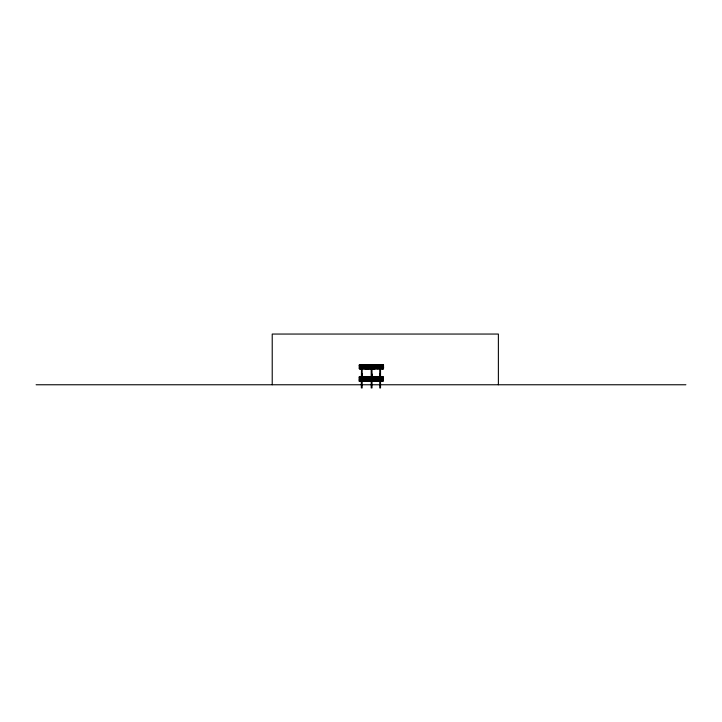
<?xml version="1.0" encoding="UTF-8"?>
<svg xmlns="http://www.w3.org/2000/svg" width="722" height="722" viewBox="0 0 722 722"><rect width="100%" height="100%" fill="white"/><g stroke="black" fill="none" stroke-linecap="round" stroke-linejoin="round"><path stroke-width="1.08" d="M380.386 368.301L380.53 366.74M371.442 368.265L370.837 368.328M359.511 365.937L359.628 367.543M359.511 365.54L360.007 367.543M359.511 366.343L359.818 367.949M359.511 367.543L359.628 368.346L360.088 365.54M359.511 367.146L359.818 368.752L360.233 367.913L360.305 368.707L360.422 367.913L360.495 368.707L361.054 368.157M360.278 368.157L360.116 368.707L359.845 365.531L359.339 368.707L359.89 366.568M359.511 367.949L359.628 368.752L359.89 367.543M359.89 365.549L360.395 368.752L360.043 367.787M360.007 367.146L360.088 366.343M360.007 367.949L360.088 367.146M360.206 366.74L360.468 365.54M360.088 367.949L360.007 368.752L359.845 368.193M360.233 367.787L360.468 365.937M360.206 368.346L359.962 364.736L383.499 364.736L383.427 366.966M360.666 365.54L360.594 366.343L360.161 364.736M360.468 367.543L360.206 368.752L359.655 366.984L359.267 368.328M360.594 367.146L360.856 365.54M360.856 366.343L360.594 367.949L360.043 366.18M360.856 367.146L360.594 368.752L360.233 367.39M360.973 366.74L361.244 365.54M360.856 367.949L360.783 368.752L360.621 368.193M360.973 367.543L361.244 365.937M360.973 368.346L361.244 366.74M361.433 365.54L361.361 366.343L360.928 364.736M361.244 367.543L360.973 368.752L360.422 366.984M361.361 367.146L361.632 365.54M361.307 368.012L361.632 366.343M361.749 365.937L361.704 364.736M361.632 367.146L361.361 368.752L360.621 366.586M361.749 366.74L362.011 365.54M361.632 367.949L361.551 368.752L360.81 366.18M362.011 365.937L361.749 367.543L361.388 366.586M361.785 368.31L362.011 366.74M362.137 366.343L362.209 365.54M362.011 367.543L361.749 368.752L360.81 367.787M362.137 367.146L362.399 365.54M362.137 367.949L361.893 364.736M362.588 365.54L362.282 364.736M362.399 367.146L362.137 368.752L361.776 367.787M362.516 366.74L362.787 365.54M362.787 365.937L362.516 367.543L361.704 365.133M362.516 368.346L362.787 366.74M362.904 366.343L362.976 365.54M362.787 367.543L362.516 368.752L362.354 368.193M362.904 367.146L363.175 365.54M362.787 368.364L362.164 366.984M362.904 367.949L362.67 364.736M363.365 365.54L363.049 364.736M363.175 367.146L362.904 368.752L362.543 367.787M363.292 366.74L363.554 365.54M363.554 365.937L363.292 367.543L362.742 365.783M363.292 368.346L363.554 366.74M363.68 366.343L363.753 365.54M363.554 367.543L363.292 368.752L363.121 368.193M363.68 367.146L363.942 365.54M363.554 368.364L362.931 366.984M363.68 367.949L363.437 364.736M363.942 367.146L363.68 368.752L363.319 367.787M364.059 366.74L364.33 365.54M363.942 367.949L363.87 368.752L363.121 366.586M364.059 367.543L364.33 365.937M364.059 368.346L364.33 366.74M364.52 365.54L364.448 367.949M364.33 367.543L364.059 368.752L363.319 366.18M364.664 366.18L364.718 365.54M364.33 368.364L364.087 368.193M364.908 365.54L365.224 368.752L365.296 367.949M364.908 365.937L364.448 368.752L363.509 365.783M364.718 367.949L364.637 368.752L364.285 367.787M364.836 367.543L364.908 366.74M365.025 366.343L365.097 365.54M364.836 368.346L364.908 367.543M365.025 367.146L365.296 365.54M364.908 368.364L364.475 367.39M365.052 368.193L365.296 366.343M365.296 367.146L365.025 368.752L364.863 368.193M365.675 365.54L365.413 366.74L364.98 364.736M365.413 367.543L365.675 365.937M365.675 366.74L365.413 368.346L364.863 366.586M365.801 366.343L365.873 365.54M365.675 367.543L365.413 368.752L365.052 367.787M365.801 367.146L366.063 365.54M365.675 368.364L365.251 367.39M365.801 367.949L366.063 366.343M366.063 367.146L365.801 368.752L365.63 368.193M366.18 366.74L366.451 365.54M366.063 367.949L365.991 368.752L365.44 366.984M366.18 367.543L366.451 365.937M366.18 368.346L366.018 365.783M366.641 365.54L366.568 366.343L366.135 364.736M366.451 367.543L366.18 368.752L365.828 367.787M366.568 367.146L366.839 365.54M366.018 367.39L366.379 368.752L365.63 366.586M366.839 366.343L366.568 367.949L365.756 364.736M366.839 367.146L366.568 368.752L365.828 366.18M366.957 366.74L367.218 365.54M366.839 367.949L366.767 368.752L366.595 368.193M366.957 367.543L367.218 365.937M366.957 368.346L367.218 366.74M367.417 365.54L367.345 366.343L366.911 364.736L359.385 364.736L359.303 365.666M367.218 367.543L366.957 368.752L366.406 366.984M367.345 367.146L367.606 365.54M367.444 368.31L367.146 368.752L366.794 367.787M367.606 366.343L367.345 367.949L366.794 366.18M367.606 367.146L367.345 368.752L366.984 367.39M367.724 366.74L367.994 365.54M367.606 367.949L367.534 368.752L367.372 368.193M367.724 367.543L367.994 365.937M367.724 368.346L367.994 366.74M368.184 365.54L368.112 366.343L367.678 364.736M367.994 367.543L367.724 368.752L367.173 366.984M368.112 367.146L368.382 365.54M368.112 367.949L368.382 366.343M368.382 367.146L368.112 368.752L367.751 367.39M368.5 366.74L368.762 365.54M368.382 367.949L368.301 368.752L368.139 368.193M368.762 365.937L368.5 367.543L368.139 366.586M368.5 368.346L368.762 366.74M368.888 366.343L368.96 365.54M368.762 367.543L368.5 368.752L367.949 366.984M368.888 367.146L369.15 365.54M368.762 368.364L367.751 365.783M368.888 367.949L368.644 364.736M369.339 365.54L369.032 364.736M369.15 367.146L368.888 368.752L368.527 367.787M369.267 366.74L369.339 365.937M369.339 366.74L369.267 367.543L368.455 364.736M369.493 366.586L369.538 365.54M369.267 368.346L369.727 365.54M369.538 367.543L369.267 368.752L369.104 368.193M369.727 366.343L369.655 368.752L369.294 367.787M369.538 368.364L368.915 366.984M369.844 366.74L370.115 365.54M369.872 367.787L370.115 365.937M369.493 368.328L370.115 366.74M370.233 366.343L370.305 365.54M370.115 367.543L369.844 368.752L369.493 367.39M370.503 365.54L370.233 367.146L369.61 364.736M370.115 368.364L369.872 368.193M370.233 367.949L370.503 366.343M370.503 367.146L370.233 368.752L369.682 366.984M370.621 366.74L370.882 365.54M370.503 367.949L370.431 368.752L370.07 367.787M370.621 367.543L370.576 364.736M370.882 366.74L370.621 368.346L370.26 367.39M371.009 366.343L370.964 364.736M370.882 367.543L370.621 368.752L369.872 366.586M371.009 367.146L371.27 365.54M370.882 368.364L370.07 366.18M371.009 367.949L371.27 366.343M371.27 367.146L371.009 368.752L370.837 368.193M371.659 365.54L371.388 366.74L371.036 365.783M371.288 367.958L371.198 368.752L370.26 365.783M371.388 367.543L371.659 365.937M371.496 368.707L371.659 366.74M371.776 366.343L371.848 365.54M371.659 367.543L371.388 368.752L371.036 367.787M371.776 367.146L372.047 365.54M371.622 368.31L371.225 367.39M371.776 367.949L372.047 366.343M372.047 367.146L371.776 368.752L371.613 368.193M372.426 365.54L372.164 366.74L371.731 364.736L366.911 364.736M372.047 367.949L371.974 368.752L371.415 366.984M372.164 367.543L372.426 365.937M372.426 366.74L372.164 368.346L371.613 366.586M372.552 366.343L372.624 365.54M372.426 367.543L372.164 368.752L371.803 367.787M372.552 367.146L372.814 365.54M372.426 368.364L372.001 367.39M372.552 367.949L372.814 366.343M372.814 367.146L372.552 368.752L372.381 368.193M373.202 365.54L372.931 366.74L372.507 364.736M372.814 367.949L372.742 368.752L372.191 366.984M372.931 367.543L373.202 365.937M373.202 366.74L373.012 368.157M373.319 366.343L373.391 365.54M373.202 367.543L372.931 368.752L372.579 367.787M373.319 367.146L373.59 365.54M372.769 367.39L373.13 368.752L372.381 366.586M373.59 366.343L373.319 367.949L372.958 366.984M373.59 367.146L373.319 368.752L372.579 366.18M373.707 366.74L373.969 365.54M373.59 367.949L373.518 368.752L373.346 368.193M373.707 367.543L373.969 365.937M373.707 368.346L373.969 366.74M374.167 365.54L374.095 366.343L373.662 364.736M373.969 367.543L373.707 368.752L372.769 365.783M374.095 367.146L374.167 366.343M374.357 365.54L374.862 367.949M374.195 368.31L373.897 368.752L373.545 367.787M374.167 367.146L374.095 367.949L373.545 366.18M374.312 366.984L374.556 365.54M374.556 365.937L374.095 368.752L373.734 367.39M374.357 367.949L374.285 368.752L374.122 368.193M374.474 367.543L374.556 366.74M374.673 366.343L374.745 365.54M374.474 368.346L374.556 367.543M374.673 367.146L374.935 365.54M374.556 368.364L373.924 366.984M374.7 368.193L374.935 366.343M375.133 365.54L374.817 364.736M374.935 367.146L374.673 368.752L374.312 367.787M375.052 366.74L375.323 365.54M374.935 367.949L374.862 368.752L374.501 367.39M375.323 365.937L375.052 367.543L374.501 365.783M375.323 366.74L374.962 368.707L374.7 367.913L374.583 368.707L374.501 367.913L374.195 368.707L373.924 367.913L373.806 368.707L373.734 367.913L373.418 368.707L373.039 368.31M375.44 366.343L375.512 365.54M375.323 367.543L375.052 368.752L374.889 368.193M375.44 367.146L375.711 365.54M375.323 368.364L374.7 366.984M375.44 367.949L375.711 366.343M375.711 367.146L375.44 368.752L375.088 367.787M375.828 366.74L376.09 365.54M375.711 367.949L375.639 368.752L374.889 366.586M375.828 367.543L376.09 365.937M375.828 368.346L376.09 366.74M376.216 366.343L376.288 365.54M376.09 367.543L375.828 368.752L375.088 366.18M376.478 365.54L376.216 367.146L375.593 364.736M376.09 368.364L375.855 368.193M376.216 367.949L376.478 366.343M376.478 367.146L376.216 368.752L375.666 366.984M376.595 366.74L376.866 365.54M376.478 367.949L376.406 368.752L376.045 367.787M376.595 367.543L376.866 365.937M376.595 368.346L376.866 366.74M376.983 366.343L377.055 365.54M376.866 367.543L376.595 368.752L376.243 367.39M377.254 365.54L376.983 367.146L376.361 364.736M376.866 368.364L376.622 368.193M376.983 367.949L377.254 366.343M377.254 367.146L376.983 368.752L376.433 366.984M377.371 366.74L377.633 365.54M377.254 367.949L377.182 368.752L376.821 367.787M377.371 367.543L377.326 364.736M377.371 368.346L377.633 366.74M377.759 366.343L377.832 365.54M377.633 367.543L377.371 368.752L377.01 367.39M377.759 367.146L378.021 365.54M377.759 367.949L378.021 366.343M378.021 367.146L377.759 368.752L377.209 366.984M378.409 365.54L378.138 366.74L377.786 365.783M378.021 367.949L377.949 368.752L377.01 365.783M378.138 367.543L378.409 365.937M378.409 366.74L378.138 368.346L377.137 364.736M378.527 366.343L378.599 365.54M378.409 367.543L378.138 368.752L377.786 367.787M378.527 367.146L378.797 365.54M378.409 368.364L377.976 367.39M378.527 367.949L378.797 366.343M378.987 365.54L378.915 367.543M378.797 367.146L378.527 368.752L378.364 368.193M378.797 367.949L378.725 368.752L378.166 366.984M379.176 365.54L379.682 368.752L379.33 367.787M379.375 365.54L378.915 368.346L378.364 366.586M379.176 367.543L378.915 368.752L378.554 367.787M379.303 367.146L379.375 366.343M379.303 367.949L379.375 367.146M379.492 366.74L379.763 365.54M379.375 367.949L379.303 368.752L379.131 368.193M379.519 367.787L379.763 365.937M379.492 368.346L379.258 364.736M379.952 365.54L379.88 366.343L379.447 364.736M379.763 367.543L379.492 368.752L378.942 366.984M379.88 367.146L380.142 365.54M379.88 367.949L380.142 366.343M380.268 365.937L380.214 364.736M380.142 367.146L379.88 368.752L379.519 367.39M380.268 366.74L380.53 365.54M380.142 367.949L380.07 368.752L379.33 366.18M380.53 365.937L380.268 367.543L379.907 366.586M380.647 366.343L380.72 365.54M380.53 367.543L380.268 368.752L380.097 368.193M380.647 367.146L380.918 365.54M380.53 368.364L379.519 365.783M380.638 368.049L380.918 366.343M381.108 365.54L380.801 364.736M380.918 367.146L380.647 368.752L380.295 367.787M381.035 366.74L381.306 365.54M380.918 367.949L380.846 368.752L380.485 367.39M381.306 365.937L381.035 367.543L380.214 365.133M381.035 368.346L381.306 366.74M381.424 366.343L381.496 365.54M381.306 367.543L381.035 368.752L380.873 368.193M381.424 367.146L381.685 365.54M381.306 368.364L380.675 366.984M381.424 367.949L381.18 364.736M381.884 365.54L381.568 364.736L371.731 364.736M381.685 367.146L381.424 368.752L381.063 367.787M381.803 366.74L382.073 365.54M382.073 365.937L381.803 367.543L381.252 365.783M381.803 368.346L382.073 366.74M382.191 366.343L382.263 365.54M382.073 367.543L381.803 368.752L381.64 368.193M382.191 367.146L382.461 365.54M382.073 368.364L381.451 366.984M382.191 367.949L381.956 364.736M382.461 367.146L382.191 368.752L381.839 367.787M382.579 366.74L382.85 365.54M382.461 367.949L382.389 368.752L381.64 366.586M382.579 367.543L382.85 365.937M382.579 368.346L382.85 366.74M382.967 366.343L383.111 365.133L383.346 368.346M382.85 367.543L382.579 368.752L381.839 366.18M382.85 368.364L382.606 368.193M382.967 367.949L383.229 366.343L383.066 368.707L382.795 367.913L382.489 368.707L382.416 367.913L382.29 368.707L382.028 367.913L381.523 368.31M383.427 365.54L383.256 366.722M383.229 367.949L383.156 368.752L382.795 367.787M383.572 365.792L383.256 368.31M383.572 367.399L383.346 368.752L382.994 367.39L383.229 366.966L383.544 368.752L383.373 368.193M359.312 366.18L359.773 364.736M359.339 367.516L359.583 364.736M359.267 367.128L359.962 365.133M359.89 366.171L359.655 366.731L359.7 365.54L359.727 366.325M359.538 368.31L359.89 367.363M359.89 367.76L359.538 368.707L359.457 367.913M360.495 368.31L361 367.913L361.081 368.707L361.199 367.913L361.271 368.707L361 367.39M362.236 368.31L361.939 368.752L361 365.783M362.038 368.707L362.354 367.913L362.426 368.707L362.742 367.913L363.004 368.707L363.554 368.157M362.787 368.157L362.236 368.707L361.126 364.736M363.509 367.39L363.969 368.707L364.285 367.913L364.547 368.707L364.673 367.913L364.745 368.707L365.052 367.913L365.323 368.707L365.44 367.913L365.512 368.707L366.063 368.157M364.52 368.157L364.285 368.328M364.745 368.31L365.323 368.31M365.296 368.157L365.052 368.328M366.289 368.31L366.668 368.707L366.984 367.913L367.056 368.707L367.173 367.913L367.444 368.707L367.751 367.913L367.832 368.707L367.949 367.913L368.211 368.707L368.527 367.913L368.599 368.707L368.716 367.913L368.987 368.707L369.294 367.913L369.375 368.707L369.538 368.157M367.029 368.157L366.866 368.707L366.794 367.913L366.406 368.328M367.805 368.157L367.633 368.707L367.561 367.913L367.173 368.328M368.572 368.157L368.021 368.707L367.372 366.586M369.754 368.31L370.26 367.913L370.53 368.707L370.837 367.913L371.108 368.707L371.27 368.157M370.305 368.157L369.754 368.707L369.493 367.913L369.177 368.707L367.877 364.736M373.779 368.157L373.617 368.707L373.545 367.913L373.157 368.328M374.556 368.157L374.384 368.707L374.312 367.913L373.924 368.328M375.088 367.913L374.772 368.707L374.122 366.586M375.855 368.328L377.976 368.31M376.288 368.157L376.045 368.328M377.055 368.157L376.821 368.328M377.976 367.913L377.669 368.707L377.398 368.193M378.626 368.31L379.402 368.31M378.626 368.707L378.797 368.157M379.014 368.31L379.402 368.707L379.564 368.157M380.142 368.157L379.79 368.707L379.709 367.913L379.591 368.707L379.519 367.913L379.104 368.752L378.752 367.39M381.523 368.707L381.839 367.913L381.911 368.707L382.29 368.31M382.263 368.157L382.028 368.328M383.301 364.736L383.544 367.543M383.499 365.133L383.039 366.18M382.994 367.913L382.678 368.707L382.028 367.39M383.039 368.157L382.795 368.328M383.066 367.913L383.183 365.531L382.967 367.146L382.606 366.18M361.289 381.324L361.37 387.949L362.155 387.949L362.155 381.27M371.216 381.27L371.207 387.949L372.001 387.949L372.001 381.27M361.993 373.797L361.957 381.721M371.487 381.703L371.713 373.77L371.794 381.721M379.898 373.779L380.223 381.721L380.259 373.779M359.385 364.745L359.962 364.736M359.303 377.074L383.165 377.01M359.303 377.561L383.165 377.561M359.303 377.642L383.165 377.642M359.303 378.184L383.165 378.193M359.303 378.743L383.165 378.662M359.303 379.212L383.165 379.23L359.303 379.294M359.303 379.853L383.165 379.772M359.303 380.422L383.165 380.332M383.165 380.9L359.258 380.792L359.258 381.261L383.165 381.279L383.165 376.532L359.303 376.532L359.303 381.27M36.1 384.763L685.9 384.763M381.568 364.736L383.499 364.745M371.397 368.31L370.386 364.736M361.523 368.193L361.37 379.041M380.665 364.98L380.846 366.343M383.301 365.133L383.544 365.937M383.346 366.343L382.922 364.736M383.373 366.586L383.617 367.155M383.346 367.949L382.534 364.736M382.651 365.955L382.344 364.736M382.416 366.586L382.768 367.543M382.028 365.783L382.967 368.752L383.229 367.146L383.256 368.707L383.183 367.913M382.263 366.758L381.757 364.736M382.218 366.984L382.579 367.949M382.001 367.146L381.378 364.736M381.424 366.74L380.99 364.736M381.063 366.18L381.613 368.752L381.252 367.39M381.225 367.146L380.602 364.736M380.873 366.586L381.424 368.346M380.295 365.783L380.647 366.74M380.846 367.949L380.025 364.736M380.142 365.955L379.835 364.736M380.097 366.18L380.458 367.146M380.675 368.364L379.637 364.736M379.709 366.984L380.07 367.949M379.303 365.937L379.059 364.736M379.492 367.146L378.87 364.736M379.104 366.343L378.671 364.736M378.752 365.783L379.303 367.543M378.915 366.74L378.481 364.736M378.527 365.937L378.292 364.736M378.554 366.18L379.104 367.949M378.725 367.146L378.093 364.736M378.337 366.343L377.904 364.736M378.527 367.543L377.714 364.736M378.337 367.949L377.516 364.736M377.588 366.18L377.949 367.146M377.371 366.343L376.938 364.736M377.398 366.586L377.759 367.543M377.182 366.74L376.749 364.736M376.794 365.937L376.55 364.736M376.821 366.18L377.444 367.958M376.595 366.343L376.171 364.736M376.622 366.586L377.471 368.707L377.859 368.31M376.243 365.783L376.794 367.543M376.406 366.74L375.972 364.736M376.018 365.937L375.783 364.736M376.045 366.18L376.595 367.949M375.828 366.343L375.395 364.736M375.855 366.586L376.406 368.346L377.083 368.31M376.018 367.543L375.205 364.736M375.278 365.783L375.639 366.74M375.828 367.949L375.007 364.736M375.323 367.155L374.628 364.736M375.278 367.39L375.639 368.346M374.862 366.343L374.429 364.736M374.673 366.74L374.24 364.736M374.285 365.937L374.05 364.736M374.474 367.146L373.852 364.736M373.734 365.783L374.285 367.543M373.897 366.74L373.464 364.736M373.518 365.937L373.274 364.736M373.707 367.146L373.084 364.736M373.897 368.346L372.886 364.736M373.202 366.352L372.696 364.736M373.157 366.586L373.518 367.543M372.552 365.937L372.308 364.736M372.742 367.146L372.119 364.736M372.353 366.343L371.92 364.736M372.001 365.783L372.552 367.543M371.776 365.937L371.541 364.736M371.803 366.18L372.353 367.949M371.974 367.146L371.343 364.736M371.586 366.343L371.153 364.736M370.964 365.133L371.776 367.543M371.586 367.949L370.765 364.736M370.837 366.18L371.198 367.146M370.621 366.343L370.187 364.736M370.648 366.586L371.009 367.543M370.431 366.74L369.998 364.736M370.458 366.984L370.81 367.949M370.043 365.937L369.799 364.736M369.844 366.343L369.42 364.736M369.493 365.783L370.043 367.543M369.655 366.74L369.222 364.736M369.294 366.18L369.844 367.949M369.465 367.146L368.843 364.736M369.104 366.586L369.655 368.346M368.527 365.783L368.888 366.74M368.301 365.937L368.067 364.736M368.328 366.18L368.689 367.146M368.716 367.39L369.077 368.752L368.256 364.736M367.922 366.74L367.489 364.736M367.534 365.937L367.299 364.736M367.561 366.18L368.184 367.958M367.724 367.146L367.101 364.736M366.984 365.783L367.534 367.543M367.561 367.787L367.922 368.752L368.211 368.31M367.146 366.74L366.713 364.736M366.767 365.937L366.523 364.736M366.957 367.146L366.334 364.736M366.595 366.586L367.146 368.346M366.767 367.543L365.946 364.736M365.801 365.937L365.558 364.736M366.063 367.155L365.368 364.736M365.603 366.343L365.17 364.736M365.251 365.783L365.873 367.561M365.025 365.937L364.79 364.736M365.052 366.18L365.603 367.949M365.224 367.146L364.592 364.736M364.836 366.343L364.402 364.736M364.475 365.783L365.025 367.543M364.637 366.74L364.213 364.736M364.258 365.937L364.014 364.736M364.285 366.18L364.836 367.949M364.448 367.146L363.825 364.736M364.637 368.346L363.626 364.736M363.897 366.586L364.258 367.543M363.753 366.758L363.247 364.736M363.707 366.984L364.059 367.949M363.482 367.146L362.859 364.736M362.904 366.74L362.471 364.736M362.543 366.18L363.094 368.752L362.742 367.39M362.715 367.146L362.092 364.736M362.354 366.586L362.904 368.346M361.776 365.783L362.137 366.74M361.632 365.955L361.316 364.736M361.578 366.18L361.939 367.146M361.966 367.39L362.327 368.752L361.505 364.736M361.171 366.74L360.738 364.736M361.199 366.984L361.551 367.949M360.783 365.937L360.549 364.736M360.973 367.146L360.35 364.736M360.233 365.783L360.783 367.543M359.773 365.133L360.007 365.937M359.583 365.133L360.206 367.146M359.818 366.343L359.385 365.133L359.339 365.928M383.382 365.531L383.039 366.975M383.039 366.577L382.723 364.736M383.039 367.769L383.066 368.31L382.146 364.736M376.315 368.31L375.927 368.707L375.855 367.913M373.418 368.31L373.039 368.707L372.958 367.913M371.108 368.31L370.26 368.328M368.987 368.31L368.716 368.328M366.668 368.31L366.289 368.707L366.207 367.913L366.09 368.707L366.018 367.913L365.711 368.707L365.63 367.931M364.547 368.31L362.742 368.328M363.78 368.31L363.509 368.328M360.116 368.31L359.727 368.707L359.457 367.119M359.457 365.531L359.727 367.119M359.457 366.325L359.727 367.913M498.379 384.763L498.379 334.051L272.221 334.051L272.221 384.763M383.111 364.736L383.165 365.666M383.165 367.724L383.165 368.184M380.53 367.904L380.53 379.041M380.53 381.27L380.53 387.949L379.745 387.949L379.745 381.27M379.745 367.904L379.745 379.041M372.001 367.904L372.001 379.041M371.207 367.904L371.207 379.041M362.155 367.904L362.155 379.041M361.623 373.788L361.623 381.712"/></g></svg>
